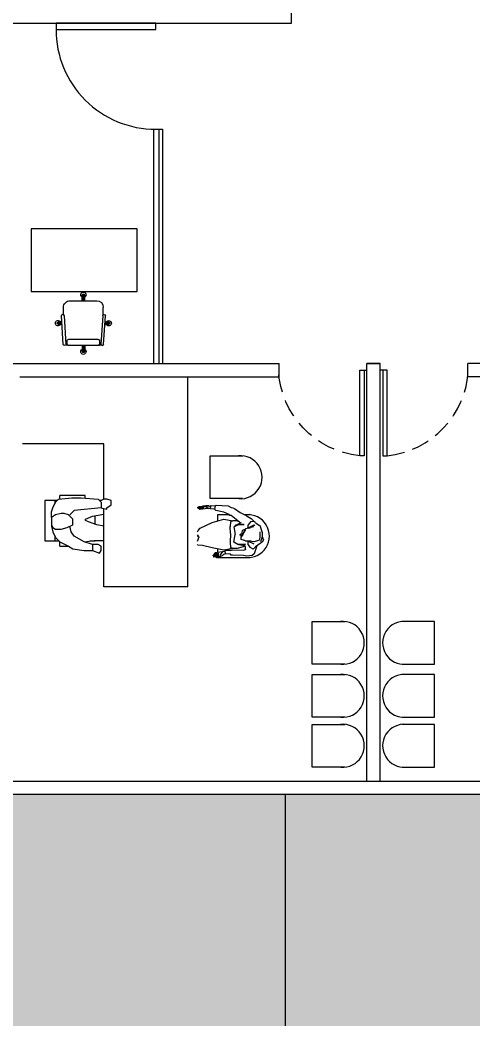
# Model space of a CAD drawing. Header units: millimetres. Extents: x -1615 to -538, y 177 to 397.
# Drawn here: x -802.57 to -797.44, y 243.44 to 254.74 of the extents above; entities that cross this region are included whole.
import ezdxf

# ---------------------------------------------------------------- set-up
doc = ezdxf.new("R2010")
doc.units = ezdxf.units.MM
doc.linetypes.add('DASHDOT', pattern=[1, 0.5, -0.25, 0, -0.25])
doc.linetypes.add('OCULTA2', pattern=[0.3, 0.2, -0.1])
for name, color, linetype in [('EJES', 4, 'DASHDOT'), ('MOB', 7, 'Continuous'), ('MUEB', 251, 'Continuous'), ('MUEBLES', 9, 'Continuous'), ('MUROS', 1, 'Continuous'), ('VENT', 4, 'Continuous'), ('VENTANAS', 4, 'Continuous')]:
    doc.layers.add(name, color=color, linetype=linetype)

# ---------------------------------------------------------------- blocks, each defined once
blk = doc.blocks.new('SILLA-1')
for p, q in [((-0.1, 0.244), (-0.189, 0.252)), ((-0.108, 0.254), (-0.108, 0.256)), ((-0.093, 0.239), (0.228, 0.195)), ((0.23, 0.225), (-0.091, 0.269)), ((-0.024, 0.26), (-0.021, 0.302)), ((-0.021, 0.302), (0.009, 0.3)), ((-0.017, 0.259), (-0.014, 0.302)), ((-0.002, 0.256), (0.001, 0.301)), ((0.006, 0.255), (0.009, 0.3)), ((-0.269, 0.182), (-0.29, -0.118)), ((0.167, 0.167), (0.144, -0.162)), ((0.217, 0.183), (0.188, 0.185)), ((0.213, -0.167), (0.236, 0.162)), ((0.215, -0.18), (0.24, 0.174)), ((0.239, 0.204), (0.239, 0.214)), ((-0.346, 0.052), (-0.348, 0.022)), ((-0.28, 0.024), (-0.348, 0.029)), ((-0.28, 0.017), (-0.348, 0.022)), ((-0.279, 0.04), (-0.347, 0.044)), ((-0.278, 0.047), (-0.346, 0.052)), ((0.228, 0.005), (0.296, 0)), ((0.229, 0.012), (0.297, 0.007)), ((0.297, 0.007), (0.295, -0.022)), ((0.227, -0.01), (0.295, -0.015)), ((0.227, -0.018), (0.295, -0.022)), ((-0.131, -0.202), (-0.22, -0.198)), ((-0.14, -0.211), (-0.14, -0.214)), ((-0.123, -0.199), (0.201, -0.199)), ((0.192, -0.186), (0.163, -0.184)), ((0.21, -0.209), (0.21, -0.219)), ((0.199, -0.228), (-0.125, -0.228)), ((-0.058, -0.228), (-0.06, -0.271)), ((-0.06, -0.271), (-0.031, -0.273)), ((-0.05, -0.228), (-0.053, -0.272)), ((-0.035, -0.228), (-0.038, -0.273)), ((-0.027, -0.228), (-0.031, -0.273))]:
    blk.add_line(p, q)
for points in [[(-0.376, 0.054), (-0.378, 0.024)], [(-0.278, 0.047), (-0.28, 0.017)], [(0.229, 0.012), (0.227, -0.018)]]:
    blk.add_lwpolyline(points)
for centre, radius, start, end in [((-0.194, 0.177), 0.075, 86.0766, 176.0766), ((-0.092, 0.253), 0.016, 86.0766, 176.0766), ((-0.092, 0.255), 0.016, 176.0766, 266.0766), ((-0.006, 0.301), 0.03, 296.0766, 236.0766), ((-0.006, 0.301), 0.0102, 356.0766, 176.0766), ((0.187, 0.165), 0.02, 86.0766, 176.0766), ((0.216, 0.163), 0.02, 356.0766, 86.0766), ((0.218, 0.174), 0.0215, 359.1541, 79.6333), ((0.229, 0.205), 0.01, 266.0766, 356.0766), ((0.229, 0.215), 0.01, 356.0766, 86.0766), ((-0.347, 0.037), 0.03, 26.0766, 326.0766), ((-0.347, 0.037), 0.0102, 86.0766, 266.0766), ((0.296, -0.007), 0.03, 206.0766, 146.0766), ((0.296, -0.007), 0.0102, 266.0766, 86.0766), ((-0.215, -0.123), 0.075, 176.0766, 266.0766), ((-0.124, -0.215), 0.016, 86.0766, 176.0766), ((-0.124, -0.212), 0.016, 176.0766, 266.0766), ((0.164, -0.164), 0.02, 176.0766, 266.0766), ((0.193, -0.166), 0.02, 266.0766, 356.0766), ((0.194, -0.177), 0.0215, 272.5199, 352.9991), ((0.2, -0.218), 0.01, 266.0766, 356.0766), ((0.2, -0.209), 0.01, 356.0766, 86.0766), ((-0.045, -0.272), 0.03, 116.0766, 56.0766), ((-0.045, -0.272), 0.0102, 176.0766, 356.0766)]:
    blk.add_arc(centre, radius, start, end)
blk = doc.blocks.new('HJSFLHSDGJHISDKGBGJKFAD')
at = {"layer": 'EJES', "color": 2, "ltscale": 6}
for p, q in [((1073.84, 168.39), (1165.042, 168.39)), ((1101.449, 168.39), (1101.449, 141.621))]:
    blk.add_line(p, q, dxfattribs=at)
blk = doc.blocks.new('A$C31F15ED4')
at = {"layer": 'VENT'}
blk.add_line((0, 0.03), (0, 0), dxfattribs=at)
blk.add_lwpolyline([(0, 0.03), (0.97, 0.03), (0.97, 0.08), (0, 0.08)], close=True, dxfattribs=at)
at = {"layer": 'VENT', "linetype": 'OCULTA2'}
blk.add_arc((-0.051, -0.025), 1.026, 5.8587, 87.1721, dxfattribs=at)

msp = doc.modelspace()

# ---------------------------------------------------------------- hatches: boundary and pattern name
at = {"layer": 'MOB'}
h = msp.add_hatch(dxfattribs=at)
h.set_pattern_fill('AR-SAND', color=3, scale=0.03, style=0)
h.set_pattern_definition([(37.5, (-1402.8785, 253.7085), (-0.048001, 1.4682397), [0, -1.15824, 0, -1.2954, 0, -1.23825]), (7.5, (-1402.8785, 253.7085), (1.34857, 2.1504753), [0, -0.62484, 0, -1.04394, 0, -0.40005]), (327.5, (-1403.8158, 253.7085), (2.372977, 0.0043116), [0, -0.381, 0, -1.3716, 0, -1.7907]), (317.5, (-1403.8158, 253.7085), (2.2906694, 0.668788), [0, -0.1905, 0, -0.89916, 0, -1.0287])])
h.paths.add_polyline_path([(-758.837, 347.215), (-812.758, 335.518), (-812.758, 334.673), (-803.9, 334.673), (-803.9, 329.947), (-799.313, 325.307), (-782.89, 325.307), (-782.89, 328.837), (-770.72, 328.837), (-770.72, 325.456), (-758.098, 325.456), (-758.098, 303.87), (-760.597, 303.87), (-760.597, 297.006), (-760.508, 297.006), (-760.508, 296.905), (-758.397, 296.905), (-758.397, 296.975), (-757.997, 296.975), (-757.997, 296.575), (-758.097, 296.575), (-758.097, 283.471), (-757.975, 283.471), (-757.975, 283.071), (-758.375, 283.071), (-758.375, 283.155), (-760.375, 283.155), (-760.375, 283.044), (-760.597, 283.044), (-760.597, 279.854), (-760.455, 279.854), (-760.455, 279.705), (-746.972, 279.705), (-746.972, 272.855), (-749.274, 272.855), (-749.274, 265.205), (-745.307, 265.205), (-745.307, 253.28), (-736.306, 250.855), (-741.501, 261.951)])
h.paths.add_polyline_path([(-804.753, 325.526), (-813.904, 325.526), (-813.904, 323.04), (-804.753, 323.04, 1)])
h.paths.add_polyline_path([(-793.647, 300.355), (-811.904, 300.355, 0.414214), (-813.754, 298.505), (-813.754, 296.366, 0.414214), (-811.904, 294.516), (-809.75, 294.516), (-812.618, 297.384), (-810.638, 299.364), (-808.978, 297.704), (-806.998, 299.684), (-805.338, 298.024), (-803.678, 299.684), (-798.51, 294.516), (-796.147, 294.516), (-796.147, 296.613), (-796.208, 296.613), (-796.208, 297.013), (-795.808, 297.013), (-795.808, 296.905), (-793.688, 296.905), (-793.688, 297.074), (-793.647, 297.074)])
h.paths.add_polyline_path([(-803.388, 289.162), (-812.035, 289.162, 1), (-812.035, 285.962), (-803.388, 285.962, 1)])
h.paths.add_polyline_path([(-799.655, 280.258, 0.414214), (-800.005, 280.608), (-808.772, 280.608), (-808.772, 279.83), (-808.372, 279.83), (-808.372, 279.73), (-805.772, 279.73), (-805.772, 279.83), (-805.372, 279.83), (-805.372, 279.73), (-802.772, 279.73), (-802.772, 279.83), (-802.372, 279.83), (-802.372, 279.73), (-799.772, 279.73), (-799.772, 279.83), (-799.655, 279.83)], flags=17)
h.paths.add_polyline_path([(-808.722, 254.706), (-812.247, 254.706), (-812.247, 274.904), (-810.647, 274.904), (-810.647, 280.608), (-810.904, 280.608, 0.414214), (-813.754, 277.758), (-813.754, 253.219, 0.315329), (-806.85, 243.36), (-785.107, 237.258, 0.496821), (-778.947, 241.928), (-778.947, 245.98), (-808.722, 245.98)])
h.paths.add_polyline_path([(-753.647, 257.705), (-763.747, 257.705), (-763.747, 261.081), (-765.147, 261.081), (-765.147, 257.78, -1), (-770.297, 257.78), (-770.297, 261.081), (-772.147, 261.08), (-772.147, 257.774, 0.413999), (-767.725, 253.355), (-753.647, 253.355)], flags=17)
h.paths.add_polyline_path([(-754.727, 229.822, 0.978274), (-755.051, 228.667), (-737.051, 223.615), (-736.65, 225.175)])
h = msp.add_hatch(dxfattribs=at)
h.set_pattern_fill('GRASS', color=3, scale=0.05, style=0)
h.set_pattern_definition([(90, (-1505.3727, 255.352), (-0.898025, 0.898025), [0.238125, -1.557925]), (45, (-1505.3727, 255.352), (-0.8980256, 0.8980256), [0.238125, -1.031875]), (135, (-1505.3727, 255.352), (-0.8980256, -0.8980256), [0.238125, -1.031875])])
h.paths.add_polyline_path([(-758.837, 347.215), (-812.758, 335.518), (-812.758, 334.673), (-803.9, 334.673), (-803.9, 329.947), (-799.313, 325.307), (-782.89, 325.307), (-782.89, 328.837), (-770.72, 328.837), (-770.72, 325.456), (-758.098, 325.456), (-758.098, 303.87), (-760.597, 303.87), (-760.597, 297.006), (-760.508, 297.006), (-760.508, 296.905), (-758.397, 296.905), (-758.397, 296.975), (-757.997, 296.975), (-757.997, 296.575), (-758.097, 296.575), (-758.097, 283.471), (-757.975, 283.471), (-757.975, 283.071), (-758.375, 283.071), (-758.375, 283.155), (-760.375, 283.155), (-760.375, 283.044), (-760.597, 283.044), (-760.597, 279.854), (-760.455, 279.854), (-760.455, 279.705), (-746.972, 279.705), (-746.972, 272.855), (-749.274, 272.855), (-749.274, 265.205), (-745.307, 265.205), (-745.307, 253.28), (-736.306, 250.855), (-741.501, 261.951)])
h.paths.add_polyline_path([(-804.753, 325.526), (-813.904, 325.526), (-813.904, 323.04), (-804.753, 323.04, 1)])
h.paths.add_polyline_path([(-793.647, 300.355), (-811.904, 300.355, 0.414214), (-813.754, 298.505), (-813.754, 296.366, 0.414214), (-811.904, 294.516), (-809.75, 294.516), (-812.618, 297.384), (-810.638, 299.364), (-808.978, 297.704), (-806.998, 299.684), (-805.338, 298.024), (-803.678, 299.684), (-798.51, 294.516), (-796.147, 294.516), (-796.147, 296.613), (-796.208, 296.613), (-796.208, 297.013), (-795.808, 297.013), (-795.808, 296.905), (-793.688, 296.905), (-793.688, 297.074), (-793.647, 297.074)])
h.paths.add_polyline_path([(-803.388, 289.162), (-812.035, 289.162, 1), (-812.035, 285.962), (-803.388, 285.962, 1)])
h.paths.add_polyline_path([(-799.655, 280.258, 0.414214), (-800.005, 280.608), (-808.772, 280.608), (-808.772, 279.83), (-808.372, 279.83), (-808.372, 279.73), (-805.772, 279.73), (-805.772, 279.83), (-805.372, 279.83), (-805.372, 279.73), (-802.772, 279.73), (-802.772, 279.83), (-802.372, 279.83), (-802.372, 279.73), (-799.772, 279.73), (-799.772, 279.83), (-799.655, 279.83)], flags=17)
h.paths.add_polyline_path([(-808.722, 254.706), (-812.247, 254.706), (-812.247, 274.904), (-810.647, 274.904), (-810.647, 280.608), (-810.904, 280.608, 0.414214), (-813.754, 277.758), (-813.754, 253.219, 0.315329), (-806.85, 243.36), (-785.107, 237.258, 0.496821), (-778.947, 241.928), (-778.947, 245.98), (-808.722, 245.98)])
h.paths.add_polyline_path([(-753.647, 257.705), (-763.747, 257.705), (-763.747, 261.081), (-765.147, 261.081), (-765.147, 257.78, -1), (-770.297, 257.78), (-770.297, 261.081), (-772.147, 261.08), (-772.147, 257.774, 0.413999), (-767.725, 253.355), (-753.647, 253.355)], flags=17)
h.paths.add_polyline_path([(-754.727, 229.822, 0.978274), (-755.051, 228.667), (-737.051, 223.615), (-736.65, 225.175)])

# ---------------------------------------------------------------- linework, layer by layer
msp.add_lwpolyline([(-802.447, 251.67), (-801.247, 251.67), (-801.247, 252.381), (-802.447, 252.381)], close=True, dxfattribs=at)
at = {"layer": 'MUEB'}
for p, q in [((-800.671, 248.327), (-800.671, 250.706)), ((-801.621, 249.948), (-802.543, 249.948)), ((-801.621, 249.32), (-801.621, 249.948)), ((-800.42, 249.809), (-800.048, 249.809)), ((-800.42, 249.326), (-800.42, 249.809)), ((-802.168, 249.288), (-802.136, 249.32)), ((-802.136, 249.32), (-801.984, 249.336)), ((-802.121, 249.321), (-802.121, 249.361)), ((-801.835, 249.361), (-802.121, 249.361)), ((-801.984, 249.336), (-801.879, 249.336)), ((-801.879, 249.336), (-801.686, 249.32)), ((-801.835, 249.332), (-801.835, 249.361)), ((-801.686, 249.32), (-801.654, 249.288)), ((-801.622, 249.32), (-801.654, 249.304)), ((-801.59, 249.32), (-801.622, 249.32)), ((-801.541, 249.304), (-801.59, 249.32)), ((-800.052, 249.326), (-800.42, 249.326)), ((-802.292, 249.304), (-802.292, 248.847)), ((-802.152, 249.304), (-802.292, 249.304)), ((-802.216, 249.175), (-802.2, 249.223)), ((-802.2, 249.223), (-802.168, 249.288)), ((-802.178, 249.304), (-802.178, 249.268)), ((-801.654, 249.223), (-801.959, 249.191)), ((-801.654, 249.304), (-801.67, 249.304)), ((-801.654, 249.288), (-801.654, 249.223)), ((-801.654, 249.223), (-801.59, 249.207)), ((-801.621, 248.327), (-801.621, 249.215)), ((-801.59, 249.223), (-801.541, 249.255)), ((-801.59, 249.207), (-801.59, 249.223)), ((-801.541, 249.255), (-801.541, 249.304)), ((-800.557, 249.228), (-800.548, 249.23)), ((-800.557, 249.224), (-800.557, 249.228)), ((-800.49, 249.225), (-800.557, 249.218)), ((-800.557, 249.218), (-800.557, 249.224)), ((-800.548, 249.237), (-800.504, 249.242)), ((-800.548, 249.232), (-800.548, 249.237)), ((-800.487, 249.234), (-800.548, 249.227)), ((-800.548, 249.227), (-800.548, 249.232)), ((-800.548, 249.218), (-800.548, 249.22)), ((-800.548, 249.212), (-800.548, 249.218)), ((-800.491, 249.218), (-800.548, 249.212)), ((-800.54, 249.207), (-800.54, 249.212)), ((-800.537, 249.204), (-800.54, 249.207)), ((-800.476, 249.211), (-800.537, 249.204)), ((-800.506, 249.241), (-800.499, 249.244)), ((-800.504, 249.235), (-800.506, 249.241)), ((-800.486, 249.234), (-800.504, 249.235)), ((-800.499, 249.244), (-800.467, 249.244)), ((-800.491, 249.244), (-800.47, 249.248)), ((-800.487, 249.234), (-800.487, 249.234)), ((-800.461, 249.234), (-800.486, 249.234)), ((-800.44, 249.215), (-800.476, 249.211)), ((-800.47, 249.248), (-800.446, 249.244)), ((-800.436, 249.244), (-800.467, 249.244)), ((-800.466, 249.244), (-800.436, 249.244)), ((-800.461, 249.234), (-800.44, 249.215)), ((-800.429, 249.214), (-800.44, 249.215)), ((-800.436, 249.244), (-800.426, 249.241)), ((-800.414, 249.217), (-800.429, 249.214)), ((-800.426, 249.241), (-800.412, 249.241)), ((-800.414, 249.212), (-800.412, 249.241)), ((-800.369, 249.207), (-800.414, 249.212)), ((-800.412, 249.241), (-800.411, 249.248)), ((-800.411, 249.248), (-800.363, 249.244)), ((-800.363, 249.244), (-800.369, 249.207)), ((-800.355, 249.191), (-800.369, 249.207)), ((-800.363, 249.244), (-800.35, 249.251)), ((-800.35, 249.251), (-800.214, 249.243)), ((-800.214, 249.243), (-800.181, 249.227)), ((-800.181, 249.227), (-800.161, 249.221)), ((-800.161, 249.221), (-800.145, 249.214)), ((-800.145, 249.214), (-800.079, 249.169)), ((-802.216, 249.111), (-802.216, 249.175)), ((-802.168, 249.143), (-802.216, 249.111)), ((-802.216, 249.111), (-802.216, 249.015)), ((-802.104, 249.159), (-802.168, 249.143)), ((-802.071, 249.159), (-802.104, 249.159)), ((-802.023, 249.143), (-802.071, 249.159)), ((-801.975, 249.095), (-802.023, 249.143)), ((-801.959, 249.191), (-802.007, 249.143)), ((-801.975, 249.03), (-801.975, 249.095)), ((-801.83, 249.095), (-801.75, 249.127)), ((-801.83, 249.079), (-801.83, 249.095)), ((-801.75, 249.127), (-801.621, 249.15)), ((-801.721, 249.037), (-801.721, 249.132)), ((-800.396, 249.057), (-800.266, 249.093)), ((-800.263, 249.174), (-800.355, 249.191)), ((-800.338, 249.144), (-800.338, 249.073)), ((-800.202, 249.144), (-800.338, 249.144)), ((-800.266, 249.093), (-800.162, 249.076)), ((-800.204, 249.145), (-800.263, 249.174)), ((-800.196, 249.137), (-800.204, 249.145)), ((-800.182, 249.134), (-800.196, 249.137)), ((-800.124, 249.09), (-800.182, 249.134)), ((-800.067, 249.044), (-800.124, 249.09)), ((-800.079, 249.169), (-800.027, 249.142)), ((-799.97, 249.144), (-800.03, 249.144)), ((-800.027, 249.142), (-800, 249.129)), ((-800, 249.129), (-799.954, 249.102)), ((-799.954, 249.102), (-799.917, 249.063)), ((-802.216, 249.03), (-802.2, 248.998)), ((-802.216, 249.015), (-802.2, 248.95)), ((-802.2, 248.998), (-802.168, 248.982)), ((-802.168, 248.982), (-802.104, 248.982)), ((-802.104, 248.982), (-802.039, 248.998)), ((-802.039, 248.998), (-801.975, 249.03)), ((-801.991, 248.95), (-802.007, 249.015)), ((-801.798, 249.063), (-801.83, 249.079)), ((-801.702, 249.03), (-801.798, 249.063)), ((-801.622, 249.015), (-801.702, 249.03)), ((-801.621, 249.014), (-801.622, 249.015)), ((-800.556, 248.967), (-800.531, 248.992)), ((-800.531, 248.992), (-800.396, 249.057)), ((-800.189, 249.063), (-800.194, 249.009)), ((-800.189, 248.93), (-800.194, 249.009)), ((-800.189, 249.08), (-800.115, 249.076)), ((-800.162, 249.076), (-800.189, 249.063)), ((-800.115, 249.076), (-800.162, 249.076)), ((-800.151, 249.006), (-800.108, 249.03)), ((-800.151, 249.006), (-800.138, 248.919)), ((-800.139, 249.012), (-800.134, 249.024)), ((-800.134, 249.024), (-800.108, 249.036)), ((-800.115, 249.076), (-800.102, 249.072)), ((-800.108, 249.036), (-800.075, 249.051)), ((-800.097, 249.03), (-800.108, 249.03)), ((-800.097, 249.03), (-800.044, 249.041)), ((-800.071, 249.03), (-800.097, 249.03)), ((-800.033, 249.03), (-800.071, 249.03)), ((-800.058, 248.963), (-800.048, 248.97)), ((-800.05, 248.922), (-800.017, 248.976)), ((-800.048, 248.97), (-800.034, 248.976)), ((-800.044, 248.932), (-800.027, 248.969)), ((-800.034, 248.976), (-800.026, 248.977)), ((-800.027, 248.969), (-800.025, 248.982)), ((-800.025, 248.982), (-800.014, 248.989)), ((-800.014, 248.989), (-800, 248.993)), ((-799.99, 248.993), (-800, 248.993)), ((-799.961, 249.063), (-799.99, 249.029)), ((-799.99, 248.997), (-799.99, 249.029)), ((-799.99, 248.993), (-799.984, 248.999)), ((-799.981, 248.992), (-799.99, 248.993)), ((-799.984, 248.999), (-799.966, 249.006)), ((-799.981, 248.992), (-799.96, 248.999)), ((-799.966, 249.006), (-799.944, 249.019)), ((-799.961, 249.063), (-799.959, 249.066)), ((-799.947, 249.003), (-799.96, 248.999)), ((-799.959, 249.066), (-799.934, 249.072)), ((-799.924, 249.006), (-799.947, 249.003)), ((-799.944, 249.019), (-799.923, 249.029)), ((-799.909, 249.059), (-799.934, 249.072)), ((-799.912, 249.017), (-799.923, 249.029)), ((-799.906, 249.054), (-799.909, 249.059)), ((-799.906, 249.054), (-799.855, 249.017)), ((-799.855, 249.017), (-799.849, 248.999)), ((-799.849, 248.999), (-799.829, 248.943)), ((-802.2, 248.95), (-802.168, 248.886)), ((-802.178, 248.906), (-802.178, 248.847)), ((-802.168, 248.886), (-802.12, 248.838)), ((-801.959, 248.902), (-801.991, 248.95)), ((-801.847, 248.838), (-801.959, 248.902)), ((-800.561, 248.951), (-800.556, 248.967)), ((-800.543, 248.895), (-800.561, 248.917)), ((-800.561, 248.898), (-800.551, 248.904)), ((-800.561, 248.844), (-800.543, 248.895)), ((-800.189, 248.93), (-800.194, 248.828)), ((-800.151, 248.833), (-800.138, 248.919)), ((-800.078, 248.922), (-800.064, 248.932)), ((-800.078, 248.913), (-800.078, 248.922)), ((-800.064, 248.906), (-800.078, 248.913)), ((-800.07, 248.892), (-800.044, 248.932)), ((-800.05, 248.922), (-800.07, 248.892)), ((-800.067, 248.865), (-800.07, 248.892)), ((-800.031, 248.851), (-800.067, 248.865)), ((-800.058, 248.963), (-800.064, 248.932)), ((-800.064, 248.902), (-800.064, 248.906)), ((-800.064, 248.902), (-800.064, 248.906)), ((-800.064, 248.902), (-800.064, 248.902)), ((-800.05, 248.922), (-800.044, 248.932)), ((-799.856, 248.885), (-799.863, 248.855)), ((-799.856, 248.95), (-799.856, 248.885)), ((-799.829, 248.892), (-799.849, 248.836)), ((-799.816, 248.859), (-799.83, 248.835)), ((-799.829, 248.943), (-799.829, 248.892)), ((-799.829, 248.889), (-799.822, 248.88)), ((-799.822, 248.88), (-799.816, 248.859)), ((-802.292, 248.847), (-802.129, 248.847)), ((-802.121, 248.79), (-802.121, 248.839)), ((-802.121, 248.79), (-802.024, 248.79)), ((-802.12, 248.838), (-802.023, 248.79)), ((-802.023, 248.79), (-801.975, 248.757)), ((-801.975, 248.757), (-801.847, 248.741)), ((-801.847, 248.838), (-801.734, 248.854)), ((-801.75, 248.806), (-801.847, 248.838)), ((-801.835, 248.834), (-801.835, 248.839)), ((-801.783, 248.847), (-801.721, 248.847)), ((-801.686, 248.806), (-801.75, 248.806)), ((-801.75, 248.806), (-801.75, 248.741)), ((-801.734, 248.854), (-801.622, 248.854)), ((-801.721, 248.847), (-801.721, 248.854)), ((-801.654, 248.79), (-801.686, 248.806)), ((-801.654, 248.741), (-801.654, 248.79)), ((-800.557, 248.798), (-800.561, 248.806)), ((-800.561, 248.806), (-800.561, 248.806)), ((-800.506, 248.794), (-800.557, 248.798)), ((-800.396, 248.768), (-800.506, 248.794)), ((-800.266, 248.744), (-800.396, 248.768)), ((-800.338, 248.757), (-800.338, 248.72)), ((-800.162, 248.762), (-800.266, 248.744)), ((-800.194, 248.828), (-800.189, 248.774)), ((-800.162, 248.762), (-800.189, 248.774)), ((-800.115, 248.762), (-800.189, 248.758)), ((-800.188, 248.739), (-800.167, 248.747)), ((-800.167, 248.747), (-800.04, 248.744)), ((-800.115, 248.762), (-800.162, 248.762)), ((-800.108, 248.808), (-800.151, 248.833)), ((-800.047, 248.781), (-800.115, 248.762)), ((-800.097, 248.808), (-800.108, 248.808)), ((-800.071, 248.808), (-800.097, 248.808)), ((-800.097, 248.808), (-800.028, 248.794)), ((-800.027, 248.808), (-800.071, 248.808)), ((-800.026, 248.791), (-800.047, 248.781)), ((-800.04, 248.744), (-800.018, 248.751)), ((-800.02, 248.846), (-800.031, 248.851)), ((-800.031, 248.802), (-800.021, 248.815)), ((-800.024, 248.786), (-800.031, 248.802)), ((-800.024, 248.786), (-800.022, 248.765)), ((-800.02, 248.754), (-800.022, 248.765)), ((-800, 248.843), (-800.02, 248.846)), ((-800.014, 248.742), (-800.02, 248.754)), ((-799.99, 248.843), (-800, 248.843)), ((-799.988, 248.839), (-800, 248.843)), ((-799.981, 248.846), (-799.99, 248.843)), ((-799.99, 248.806), (-799.99, 248.839)), ((-799.961, 248.772), (-799.99, 248.806)), ((-799.984, 248.839), (-799.988, 248.839)), ((-799.966, 248.836), (-799.984, 248.839)), ((-799.96, 248.846), (-799.981, 248.846)), ((-799.944, 248.821), (-799.981, 248.836)), ((-799.959, 248.769), (-799.961, 248.772)), ((-799.947, 248.841), (-799.96, 248.846)), ((-799.933, 248.755), (-799.959, 248.769)), ((-799.924, 248.839), (-799.947, 248.841)), ((-799.923, 248.811), (-799.944, 248.821)), ((-799.909, 248.776), (-799.933, 248.755)), ((-799.884, 248.848), (-799.924, 248.839)), ((-799.891, 248.791), (-799.923, 248.702)), ((-799.906, 248.781), (-799.909, 248.776)), ((-799.855, 248.818), (-799.906, 248.781)), ((-799.891, 248.794), (-799.891, 248.791)), ((-799.863, 248.855), (-799.884, 248.848)), ((-799.83, 248.835), (-799.855, 248.818)), ((-801.847, 248.741), (-801.75, 248.741)), ((-801.75, 248.741), (-801.67, 248.709)), ((-801.67, 248.709), (-801.654, 248.741)), ((-800.385, 248.685), (-800.322, 248.698)), ((-800.385, 248.68), (-800.385, 248.685)), ((-800.38, 248.677), (-800.385, 248.68)), ((-800.35, 248.68), (-800.38, 248.677)), ((-800.379, 248.674), (-800.322, 248.685)), ((-800.379, 248.668), (-800.379, 248.674)), ((-800.376, 248.664), (-800.379, 248.668)), ((-800.333, 248.671), (-800.376, 248.664)), ((-800.375, 248.7), (-800.32, 248.709)), ((-800.375, 248.694), (-800.375, 248.7)), ((-800.372, 248.69), (-800.375, 248.694)), ((-800.353, 248.692), (-800.372, 248.69)), ((-800.366, 248.709), (-800.362, 248.717)), ((-800.362, 248.707), (-800.366, 248.709)), ((-800.362, 248.717), (-800.308, 248.724)), ((-800.338, 248.707), (-800.362, 248.707)), ((-800.35, 248.662), (-800.332, 248.671)), ((-800.347, 248.658), (-800.35, 248.662)), ((-800.342, 248.657), (-800.347, 248.658)), ((-800.313, 248.667), (-800.342, 248.657)), ((-800.338, 248.707), (-800.338, 248.706)), ((-800.338, 248.67), (-800.338, 248.668)), ((-800.332, 248.671), (-800.312, 248.678)), ((-800.332, 248.66), (-799.966, 248.66)), ((-800.283, 248.677), (-800.313, 248.667)), ((-800.308, 248.724), (-800.276, 248.727)), ((-800.306, 248.681), (-800.276, 248.727)), ((-800.268, 248.692), (-800.283, 248.677)), ((-800.276, 248.727), (-800.271, 248.728)), ((-800.271, 248.728), (-800.248, 248.731)), ((-800.245, 248.701), (-800.268, 248.692)), ((-800.188, 248.739), (-800.248, 248.738)), ((-800.245, 248.698), (-800.248, 248.738)), ((-800.192, 248.7), (-800.245, 248.698)), ((-800.181, 248.688), (-800.192, 248.7)), ((-800.041, 248.681), (-800.181, 248.688)), ((-800.168, 248.687), (-800.181, 248.688)), ((-800.003, 248.676), (-800.041, 248.681)), ((-799.975, 248.677), (-800.003, 248.676)), ((-799.945, 248.684), (-799.975, 248.677)), ((-799.923, 248.702), (-799.945, 248.684)), ((-800.671, 248.327), (-801.621, 248.327)), ((-799.264, 247.935), (-798.893, 247.935)), ((-799.264, 247.452), (-799.264, 247.935)), ((-797.879, 247.935), (-798.251, 247.935)), ((-797.879, 247.452), (-797.879, 247.935)), ((-798.896, 247.452), (-799.264, 247.452)), ((-798.247, 247.452), (-797.879, 247.452)), ((-799.264, 247.336), (-798.893, 247.336)), ((-799.264, 246.852), (-799.264, 247.336)), ((-797.879, 247.336), (-798.251, 247.336)), ((-797.879, 246.852), (-797.879, 247.336)), ((-798.896, 246.852), (-799.264, 246.852)), ((-798.247, 246.852), (-797.879, 246.852)), ((-799.264, 246.771), (-798.893, 246.771)), ((-799.264, 246.287), (-799.264, 246.771)), ((-797.879, 246.771), (-798.251, 246.771)), ((-797.879, 246.287), (-797.879, 246.771)), ((-798.896, 246.287), (-799.264, 246.287)), ((-798.247, 246.287), (-797.879, 246.287))]:
    msp.add_line(p, q, dxfattribs=at)
for centre, radius, start, end in [((-800.074, 249.568), 0.243, 264.8093, 96.0877), ((-799.992, 248.902), 0.243, 263.9123, 95.1907), ((-803.378, 249.078), 1.622, 351.8264, 351.8621), ((-798.918, 247.694), 0.243, 264.8093, 96.0877), ((-798.225, 247.694), 0.243, 83.9123, 275.1907), ((-798.918, 247.094), 0.243, 264.8093, 96.0877), ((-798.225, 247.094), 0.243, 83.9123, 275.1907), ((-798.918, 246.529), 0.243, 264.8093, 96.0877), ((-798.225, 246.529), 0.243, 83.9123, 275.1907)]:
    msp.add_arc(centre, radius, start, end, dxfattribs=at)
at = {"layer": 'MUEBLES'}
msp.add_lwpolyline([(-802.164, 254.636), (-801.034, 254.636), (-801.034, 254.706), (-802.164, 254.706), (-802.164, 254.636, 0.414214), (-801.034, 253.506, 0.414214)], format="xyb", dxfattribs=at)
at = {"layer": 'MUROS'}
for p, q in [((-799.497, 254.706), (-799.497, 257.364)), ((-806.948, 254.706), (-799.497, 254.706)), ((-801.059, 253.506), (-800.959, 253.506)), ((-808.572, 250.856), (-799.64, 250.856)), ((-799.64, 250.706), (-799.64, 250.856)), ((-798.647, 246.13), (-798.647, 250.856)), ((-798.647, 250.856), (-798.497, 250.856)), ((-798.647, 246.13), (-798.647, 250.856)), ((-798.497, 250.856), (-798.647, 250.856)), ((-798.497, 246.13), (-798.497, 250.856)), ((-798.497, 246.13), (-798.497, 250.856)), ((-780.062, 250.856), (-797.503, 250.856)), ((-797.503, 250.706), (-797.503, 250.856)), ((-802.572, 250.706), (-799.64, 250.706)), ((-794.572, 250.706), (-797.503, 250.706)), ((-808.572, 246.13), (-778.647, 246.13)), ((-800.997, 246.13), (-797.495, 246.13)), ((-800.997, 246.13), (-797.495, 246.13)), ((-808.722, 245.98), (-778.647, 245.98)), ((-808.722, 245.98), (-795.995, 245.98))]:
    msp.add_line(p, q, dxfattribs=at)
at = {"layer": 'VENTANAS'}
for p, q in [((-801.059, 253.506), (-801.059, 250.856)), ((-800.999, 253.506), (-800.999, 250.856)), ((-800.959, 253.506), (-800.959, 250.856))]:
    msp.add_line(p, q, dxfattribs=at)

# ---------------------------------------------------------------- block references
msp.add_blockref('HJSFLHSDGJHISDKGBGJKFAD', (-1901.02, 77.59))
at = {"xscale": -1, "rotation": 90}
msp.add_blockref('A$C31F15ED4', (-798.647, 250.781), dxfattribs=at)
at = {"rotation": 270}
msp.add_blockref('A$C31F15ED4', (-798.497, 250.781), dxfattribs=at)
at = {"layer": 'MOB', "linetype": 'Continuous', "xscale": -1, "rotation": 86.06680030215979}
msp.add_blockref('SILLA-1', (-801.841, 251.285), dxfattribs=at)

doc.saveas('drawing.dxf')
